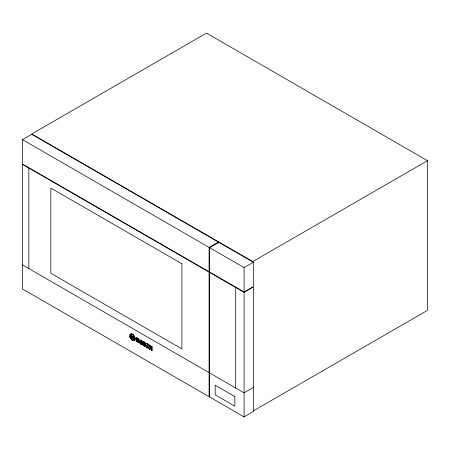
<?xml version="1.0" encoding="UTF-8"?>
<svg xmlns="http://www.w3.org/2000/svg" width="450" height="450" viewBox="0 0 450 450"><rect width="100%" height="100%" fill="white"/><g stroke="black" fill="none" stroke-linecap="round" stroke-linejoin="round"><path stroke-width="0.67" d="M143.724 342.984L144.006 342.652M141.469 343.294L140.507 342.827L140.248 341.291M142.554 342.928L142.476 342.157L142.599 342.906M144.63 346.275L142.695 344.582C143.173 343.243 144.754 346.489 144.433 344.728M144.518 345.262C144.883 344.509 142.914 343.688 144.422 344.638M138.218 341.387L137.987 340.853M138.876 340.521L138.549 338.906L136.249 337.438L136.249 341.477L138.42 342.63M145.524 345.521L145.463 345.111L145.44 345.864M130.888 336.077C130.731 335.183 131.108 338.276 130.928 337.112M142.942 342.011L142.965 343.018L142.892 342.562M142.554 343.26L142.526 343.586L142.588 343.074M133.329 336.831L131.642 335.852C132.294 333.821 130.146 335.025 130.483 336.105C130.072 336.909 131.833 339.289 131.451 338.692M135.191 339.137L134.707 336.797L135.107 339.626L134.364 340.65L132.688 340.582L133.194 340.734M142.903 342.034L143.359 341.674L142.898 342.174M142.566 343.564L141.683 344.452L141.969 344.374M130.523 335.723L130.731 335.143M145.868 344.064C145.102 344.109 146.632 348.362 147.386 347.94M130.039 334.575C129.111 333.354 130.916 341.303 129.757 336.049M133.059 340.301L132.654 340.149L134.151 340.183L134.826 338.895L134.415 336.864L133.099 335.048L131.501 334.282L130.534 334.671L130.118 335.751L130.534 337.776L130.371 337.23M138.099 339.812L137.064 339.508L137.88 339.975M141.615 343.142L141.649 341.927L141.75 342.321M147.96 346.933L148.736 347.844L148.179 348.154M130.916 335.824C131.771 333.793 131.524 339.559 131.091 337.455M133.942 339.12C134.691 336.448 133.065 335.486 133.779 339.294M130.371 334.941L130.534 334.671M145.406 346.016L144.782 346.337M141.531 343.249L141.306 343.356M138.797 340.605L138.741 340.858M145.963 343.862L146.655 343.524M130.236 334.26L131.349 333.816L130.939 333.855M147.943 346.989L148.736 347.844M143.899 342.641L144.866 343.541L145.423 343.187L144.388 342.006L143.314 341.702M144.529 345.274L144.203 345.279L144.596 345.133M138.139 341.544L137.093 341.106L137.093 340.318L138.026 340.83M138.836 340.582L138.521 340.695M22.5 139.652L209.087 247.382L209.087 271.766L22.5 164.036L22.5 139.652L31.759 134.308L218.346 242.032L218.346 243.428M209.087 247.382L218.346 242.032M209.666 247.714L218.925 242.37L253.35 262.243L253.35 286.627L244.091 291.971L209.666 272.098L209.666 247.714L244.091 267.587L253.35 262.243M427.5 160.695L252.771 261.574L31.759 133.976L206.488 33.098L427.5 160.695L427.5 310.348L253.378 410.873M131.108 334.339L132.699 334.733M131.749 333.911L133.639 335.137L131.31 333.844M133.099 335.048L133.481 335.43M133.329 335.728C136.614 338.226 132.069 343.941 133.329 335.728L134.325 337.252M130.691 337.438L131.13 338.316M133.329 338.276L131.687 337.275M130.573 337.753L130.838 338.271M134.364 336.229L134.668 336.819M133.329 337.281L131.687 336.285L131.642 337.303M133.926 337.23L134.162 337.933M132.216 340.312L131.31 339.508L132.727 340.56M133.329 338.771L131.687 337.77L131.642 338.985M136.249 337.438L136.249 341.477M137.829 339.188L137.064 338.743L137.919 339.216M138.004 338.451L138.347 338.738M138.51 338.934L139.016 340.088M138.088 339.519L138.054 339.834L138.049 339.548M138.082 340.903L138.178 341.336M137.97 341.612L138.201 341.449L137.132 341.083L137.132 340.296M140.979 340.054C142.723 341.454 139.629 338.749 139.483 340.442C138.892 341.696 140.034 344.317 141.722 344.424M139.112 341.578L138.819 341.049M140.619 340.954L140.58 340.982M141.289 341.381L141.002 341.089L141.609 341.949M139.449 342.163L139.809 342.911M142.341 341.775L141.947 341.027L142.436 342.186M140.029 343.277L140.282 343.609M140.681 342.984L141.204 343.333M143.758 341.724L144 341.814M140.518 343.929L141.12 344.351M144.343 342.028L145.423 343.187M143.179 343.44L143.483 343.777L143.004 342.996M144.562 343.041L144.849 343.412M144.54 343.789L145.035 344.289L143.994 343.423M142.695 344.582L143.291 345.347M147.324 343.749C149.344 344.52 148.461 346.298 147.201 344.649M143.781 345.746L144.433 346.191M147.628 343.868L148.106 344.306M145.732 345.465L145.991 346.202M147.414 344.767L147.656 344.998M147.246 346.832L146.576 345.544L147.161 344.621M147.808 345.116L147.982 345.437M146.903 346.455L146.722 345.977M146.385 346.944L146.869 347.597M151.037 347.423L149.979 346.809L149.979 345.296L149.934 346.832C152.173 349.453 150.559 343.147 150.992 347.445M147.667 347.074L147.864 347.04M244.091 292.309L253.35 286.965L253.35 411.559L244.091 416.902L209.666 397.029L209.666 272.43L244.091 292.309L244.091 416.902M151.965 346.449L151.926 350.544L151.965 346.449L150.992 345.932M149.963 347.766L151.042 348.39L149.963 347.766L149.917 349.391L149.046 348.885L149.091 344.784L149.979 345.296M149.046 348.885L149.917 349.391M151.926 350.544L151.003 350.016L151.965 350.522M253.35 387.506L244.091 392.856L209.666 372.977M138.549 342.675L139.146 341.764M140.715 340.976L141.047 341.066M147.639 348.092L147.96 348.131M146.886 343.575L147.218 343.648M22.5 264.921L209.087 372.645M132.699 340.127L130.793 338.293M143.443 343.8L143.769 344.098M133.594 335.16L134.404 336.206M131.349 339.48L130.275 337.821M141.654 340.718L141.947 341.027M144.996 344.312L145.423 345.133M244.091 267.587L244.091 291.971M235.704 287.466L235.704 388.012M151.042 348.39L151.003 350.016M137.104 338.721L137.064 339.508M133.374 335.706L133.374 339.936M131.293 335.357L131.293 337.978M28.862 168.047L28.862 268.594M209.087 272.098L22.5 164.374L22.5 288.968L209.087 396.697L209.087 272.098M181.896 263.745L50.85 188.089L50.85 273.268L181.896 348.93L181.896 263.745M234.861 396.608L215.19 385.251L215.19 394.869L234.861 406.226L234.861 396.608"/></g></svg>
